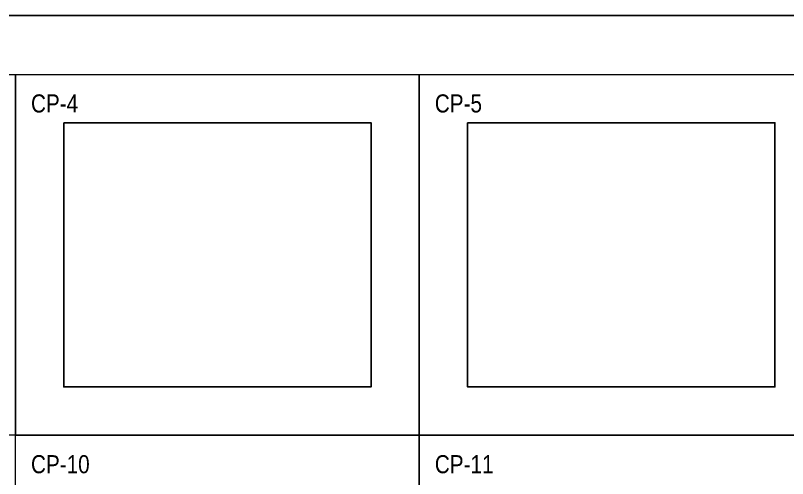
# Model space of a CAD drawing. Header units: inches. Extents: x 0 to 4744, y 0 to 4696.
# Drawn here: x 2372 to 3813, y 3340 to 4204 of the extents above; entities that cross this region are included whole.
import ezdxf

# ---------------------------------------------------------------- set-up
doc = ezdxf.new("R2010")
doc.units = ezdxf.units.IN
doc.header["$LTSCALE"] = 0.2
doc.header["$MEASUREMENT"] = 0
doc.layers.add('MS-LABL-1', color=142, linetype='Continuous', lineweight=13)
doc.layers.add('MS-LABL-2', color=30, linetype='Continuous', lineweight=25)
doc.styles.get("Standard").update_dxf_attribs({"font": 'ARIALN.TTF'})

msp = doc.modelspace()

# ---------------------------------------------------------------- linework, layer by layer
at = {"layer": 'MS-LABL-1'}
for points in [[(1617.88655, 4093.67578), (2371.80619, 4093.67578), (2371.80619, 3420.89587), (1617.88655, 3420.89587)], [(2371.80619, 4093.67578), (3125.72583, 4093.67578), (3125.72583, 3420.89587), (2371.80619, 3420.89587)], [(3125.72583, 4093.67578), (3879.64546, 4093.67578), (3879.64546, 3420.89587), (3125.72583, 3420.89587)], [(2371.80619, 3420.89588), (3125.72583, 3420.89588), (3125.72583, 2748.11597), (2371.80619, 2748.11597)], [(3125.72583, 3420.89587), (3879.64546, 3420.89587), (3879.64546, 2748.11596), (3125.72583, 2748.11596)]]:
    msp.add_lwpolyline(points, close=True, dxfattribs=at)
at = {"layer": 'MS-LABL-2'}
for points in [[(0, 0), (4743.61238, 0), (4743.61238, 4203.72305), (0, 4203.72305)], [(2461.94252, 4003.53944), (3035.58949, 4003.53944), (3035.58949, 3511.0322), (2461.94252, 3511.0322)], [(3215.86216, 4003.53944), (3789.50913, 4003.53944), (3789.50913, 3511.0322), (3215.86216, 3511.0322)]]:
    msp.add_lwpolyline(points, close=True, dxfattribs=at)

# ---------------------------------------------------------------- texts
at = {"layer": 'MS-LABL-2', "char_height": 33.75, "attachment_point": 1}
for s, insert in [('CP-4', (2400.82608, 4056.52623)), ('CP-5', (3154.74572, 4056.52623)), ('CP-10', (2400.82608, 3383.74632)), ('CP-11', (3154.74572, 3383.74632))]:
    msp.add_mtext_dynamic_manual_height_columns(s, width=3015.427591, gutter_width=10, heights=[0], dxfattribs=dict(at, insert=insert))

doc.saveas('drawing.dxf')
